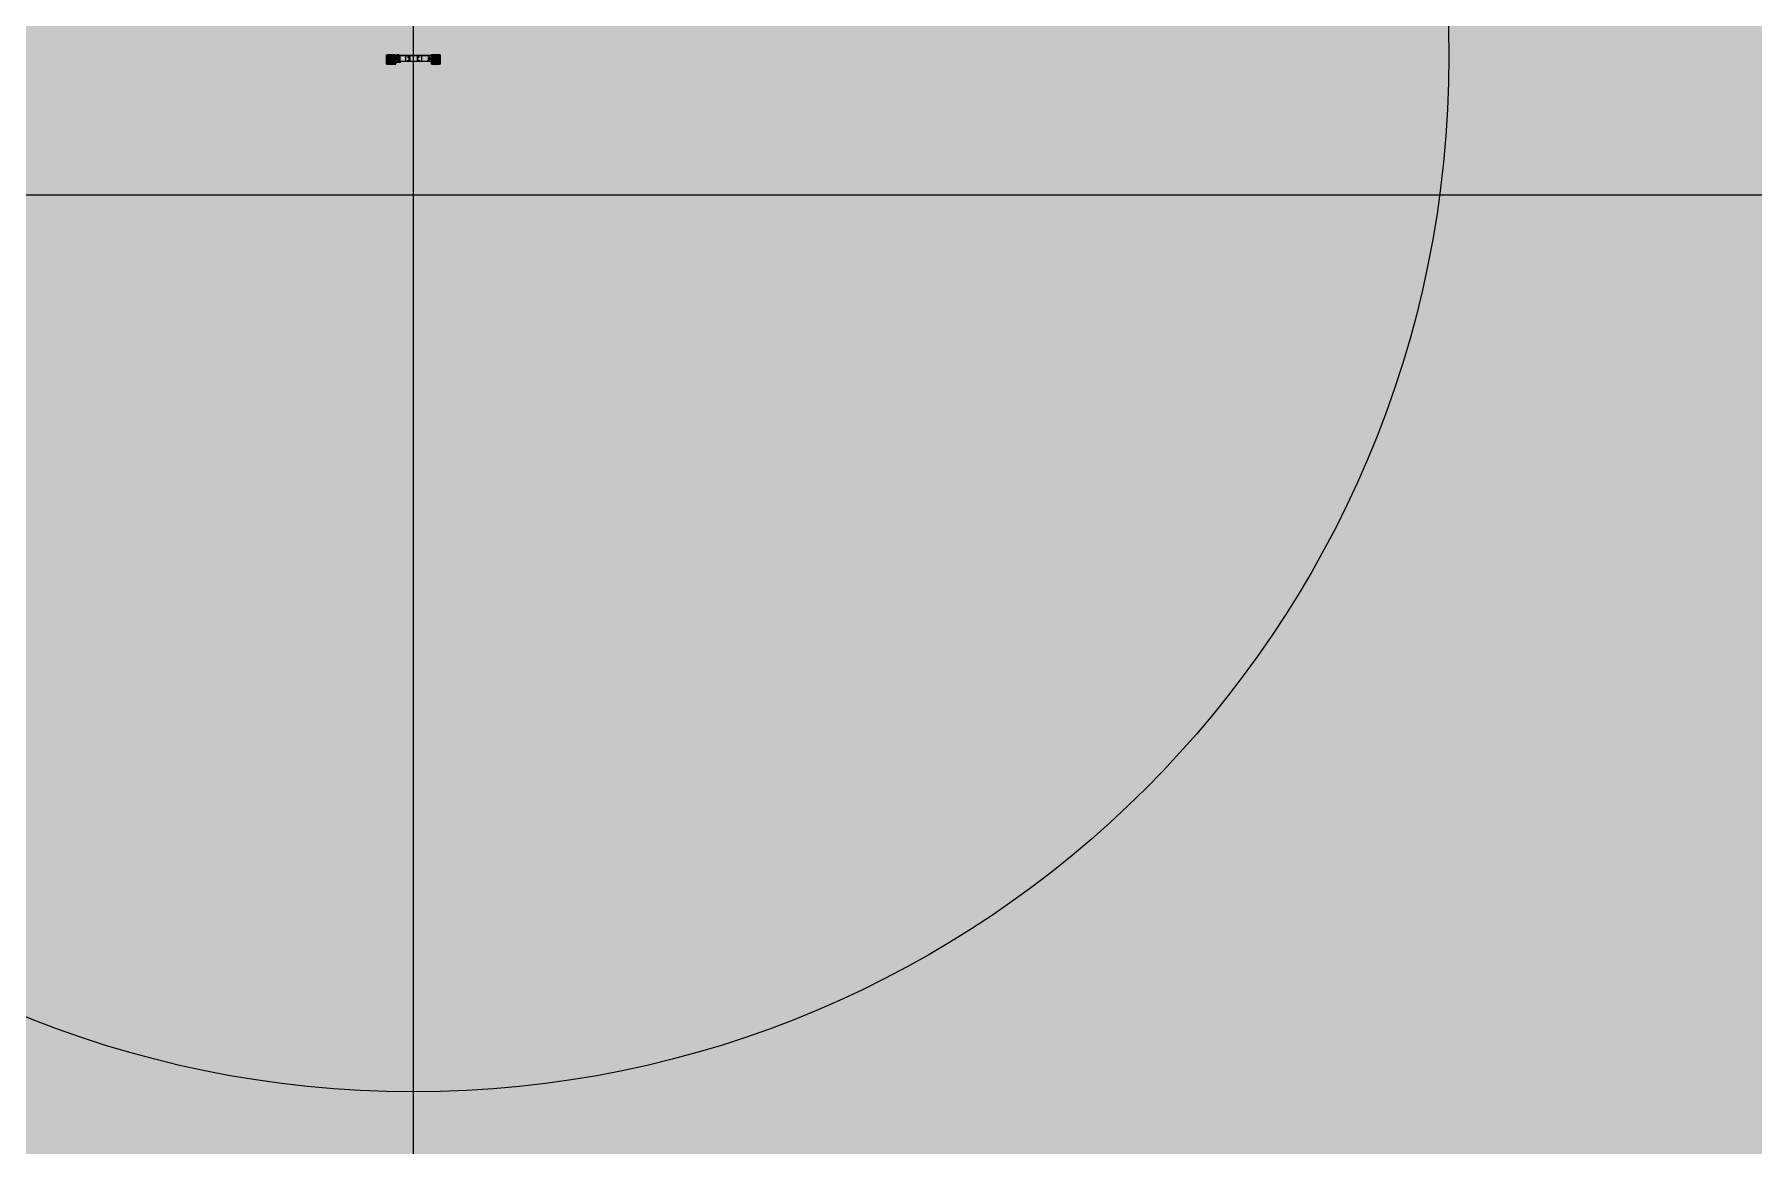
# Model space of a CAD drawing. Header units: millimetres. Extents: x -8750 to 18507, y -19422 to 25819.
# Drawn here: x -61.5 to 217.4, y 1093.3 to 1273.5 of the extents above; entities that cross this region are included whole.
import ezdxf

# ---------------------------------------------------------------- set-up
doc = ezdxf.new("R2010")
doc.units = ezdxf.units.MM
doc.set_wipeout_variables(frame=1)
doc.layers.add('Техника. Кран CC 2400-1', color=250, linetype='Continuous')
doc.layers.add('Техника. Кран CC 2400-1 Штриховка', color=7, linetype='Continuous', true_color=0x80dfff)

# ---------------------------------------------------------------- blocks, each defined once
blk = doc.blocks.new('CC2400-1-20250502.200807')
at = {"color": 0, "linetype": 'ByBlock', "lineweight": -2, "transparency": 16777216}
blk.add_wipeout([(-3955.62, 982.39), (-3955.62, 982.39), (-3934.54, 953.57), (-3918.97, 921.43), (-3909.42, 887.03), (-3906.2, 851.47), (-3906.2, 851.47), (-3906.2, 575.58), (-3962.86, 575.58), (-3962.86, 575.58), (-3969.83, 574.37), (-3975.9, 570.75), (-3980.29, 565.2), (-3982.4, 558.45), (-3982.4, 558.45), (-3982.4, 558.45), (-4000.66, 485.37), (-4033.9, 417.77), (-4080.64, 358.69), (-4138.76, 310.78), (-4205.68, 276.18), (-4278.38, 256.46), (-4291.44, 254.61), (-4291.44, 239.62), (-4291.44, 239.62), (-4290.57, 235.91), (-4288.39, 232.79), (-4285.23, 230.68), (-4281.51, 229.87), (-4281.51, 229.87), (-4016.45, 229.87), (-4016.45, 210.15), (-3937.32, 185.46), (3906.53, 185.46), (3985.33, 210.2), (3985.33, 224.77), (3995.08, 224.77), (4589.47, 450.99), (4589.47, 450.99), (4604.95, 459.7), (4617.13, 472.64), (4624.9, 488.62), (4627.54, 506.19), (4627.54, 506.19), (4627.54, 517.73), (4588.19, 524.78), (4222.48, 524.78), (4222.44, 490.16), (4222.44, 490.16), (4220.88, 482.64), (4216.63, 476.26), (4210.3, 471.93), (4202.81, 470.29), (4202.81, 470.29), (4150.49, 470.29), (4150.49, 470.29), (4138.04, 471.68), (4126.15, 475.64), (4115.36, 482.01), (4106.13, 490.49), (4106.13, 490.49), (4049.66, 553.82), (4049.66, 553.82), (4047.47, 556.68), (4045.87, 559.91), (4044.9, 563.38), (4044.59, 566.97), (4044.59, 566.97), (4044.59, 631.01), (4044.59, 631.01), (4044.91, 634.59), (4045.89, 638.06), (4047.49, 641.28), (4049.66, 644.16), (4106.13, 707.49), (4106.13, 707.49), (4115.38, 715.88), (4126.19, 722.15), (4138.07, 726.02), (4150.49, 727.31), (4150.49, 727.31), (4202.81, 727.31), (4202.81, 727.31), (4210.37, 725.9), (4216.78, 721.66), (4221.03, 715.24), (4222.44, 707.68), (4222.44, 707.68), (4222.44, 673.25), (4627.49, 673.25), (4627.49, 724.42), (4627.49, 724.42), (4626.13, 737.26), (4622, 749.5), (4615.32, 760.54), (4606.4, 769.88), (4606.4, 769.88), (4375.02, 962.85), (4375.02, 962.85), (4367.75, 968), (4359.79, 972), (4351.31, 974.75), (4342.52, 976.19), (4342.52, 976.19), (4327.39, 977.85), (4329.94, 1007.22), (3603.97, 1072.77), (3605.24, 1087.58), (3563.76, 1265.51), (3563.76, 1265.51), (3548.94, 1293.67), (3522.42, 1311.27), (3490.72, 1314.01), (3461.58, 1301.2), (3442.4, 1276.53), (3369.37, 1109), (3367.76, 1094.06), (1614.56, 1252.88), (1615.09, 1261.91), (1615.09, 1261.91), (1617.13, 1269.61), (1622, 1275.9), (1628.95, 1279.79), (1636.87, 1280.67), (1636.87, 1280.67), (2285.7, 1221.74), (2285.7, 1221.74), (2293.12, 1219.56), (2299.16, 1214.73), (2302.92, 1207.97), (2303.83, 1200.29), (2303.83, 1200.29), (2303.08, 1190.51), (2401.5, 1181.6), (2402.36, 1191.09), (2402.36, 1191.09), (2404.57, 1198.58), (2409.47, 1204.65), (2416.32, 1208.38), (2424.08, 1209.21), (3072.79, 1150.67), (3072.79, 1150.67), (3080.27, 1148.46), (3086.35, 1143.56), (3090.08, 1136.7), (3090.91, 1128.94), (3090.03, 1119.22), (3237.75, 1105.84), (3242, 1154.54), (3242, 1154.54), (3241.05, 1167.38), (3236.06, 1179.25), (3227.56, 1188.92), (3216.42, 1195.39), (3216.42, 1195.39), (2823.61, 1345.37), (2823.61, 1345.37), (2820.15, 1346.51), (2816.6, 1347.34), (2812.99, 1347.83), (2809.34, 1348), (1510.71, 1348), (1510.71, 1348), (1496.25, 1345.29), (1483.75, 1337.54), (1474.89, 1325.8), (1470.88, 1311.64), (1466.73, 1266.26), (1408.16, 1271.57), (1405.56, 1271.57), (1405.56, 1296.92), (1268.49, 1296.92), (1268.49, 1308), (1268.49, 1308), (1265.44, 1323.31), (1256.77, 1336.28), (1243.79, 1344.96), (1228.49, 1348), (-1259.89, 1348), (-1259.89, 1348), (-1275.2, 1344.96), (-1288.17, 1336.28), (-1296.84, 1323.31), (-1299.89, 1308), (-1299.89, 1296.92), (-1249.19, 1296.92), (-1249.14, 1276.86), (-1151.56, 1276.86), (-1151.56, 1291.6), (-1151.56, 1291.6), (-1150.8, 1295.43), (-1148.63, 1298.67), (-1145.39, 1300.84), (-1141.56, 1301.6), (-692.37, 1301.6), (-692.37, 1301.6), (-688.54, 1300.84), (-685.3, 1298.67), (-683.13, 1295.43), (-682.37, 1291.6), (-682.37, 1276.86), (-583.7, 1276.86), (-583.7, 1291.6), (-583.7, 1291.6), (-582.94, 1295.43), (-580.77, 1298.67), (-577.53, 1300.84), (-573.7, 1301.6), (-124.46, 1301.6), (-124.46, 1301.6), (-120.63, 1300.84), (-117.39, 1298.67), (-115.22, 1295.43), (-114.46, 1291.6), (-114.46, 1291.6), (-114.46, 1276.86), (82.96, 1276.86), (82.96, 1291.6), (82.96, 1291.6), (83.72, 1295.43), (85.89, 1298.67), (89.14, 1300.84), (92.96, 1301.6), (542.21, 1301.6), (542.21, 1301.6), (546.03, 1300.84), (549.28, 1298.67), (551.44, 1295.43), (552.21, 1291.6), (552.21, 1291.6), (552.2, 1276.86), (651.01, 1276.86), (651.01, 1291.6), (651.01, 1291.6), (651.77, 1295.43), (653.94, 1298.67), (657.18, 1300.84), (661.01, 1301.6), (1110.25, 1301.6), (1110.25, 1301.6), (1114.08, 1300.84), (1117.33, 1298.67), (1119.49, 1295.43), (1120.25, 1291.6), (1120.25, 1276.86), (-1249.14, 1276.86), (-1249.19, 1296.92), (-1436.91, 1296.92), (-1436.91, 1272), (-3121.34, 1117.87), (-3122.25, 1127.21), (-3122.25, 1127.21), (-3121.47, 1135), (-3117.75, 1141.89), (-3111.68, 1146.83), (-3104.17, 1149.06), (-2455.5, 1208.49), (-2455.5, 1208.49), (-2447.74, 1207.68), (-2440.88, 1203.95), (-2435.97, 1197.89), (-2433.76, 1190.41), (-2432.88, 1180.86), (-2334.42, 1189.87), (-2335.31, 1199.21), (-2335.31, 1199.21), (-2334.51, 1206.99), (-2330.79, 1213.87), (-2324.72, 1218.8), (-2317.22, 1221.03), (-2317.22, 1221.03), (-1668.32, 1280.48), (-1668.32, 1280.48), (-1660.47, 1279.64), (-1653.56, 1275.82), (-1648.67, 1269.62), (-1646.55, 1262.02), (-1645.88, 1252.88), (-1498.15, 1266.39), (-1502.47, 1311.79), (-1502.47, 1311.79), (-1506.51, 1325.9), (-1515.38, 1337.59), (-1527.86, 1345.31), (-1542.29, 1348), (-2841.31, 1348), (-2841.31, 1348), (-2844.99, 1347.83), (-2848.63, 1347.32), (-2852.22, 1346.48), (-2855.71, 1345.32), (-3248.09, 1193.86), (-3248.09, 1193.86), (-3259.2, 1187.35), (-3267.67, 1177.65), (-3272.61, 1165.75), (-3273.52, 1152.91), (-3269.09, 1104.37), (-3399.07, 1092.54), (-3400.16, 1107.21), (-3473.37, 1274.55), (-3473.37, 1274.55), (-3492.69, 1299.79), (-3521.75, 1312.65), (-3553.42, 1309.99), (-3579.92, 1292.44), (-3594.74, 1264.33), (-3594.93, 1263.53), (-3636.41, 1085.59), (-3635.34, 1070.92), (-4240.79, 1015.73), (-4238.09, 986.08), (-3955.62, 1011.8)], dxfattribs=at)
at = {"layer": 'Техника. Кран CC 2400-1 Штриховка', "true_color": 0xadadad, "transparency": 16777216}
h = blk.add_hatch(color=253, dxfattribs=at)
h.dxf.hatch_style = 1
edge = h.paths.add_edge_path()
edge.add_line((-3955.62, 1011.8), (-3955.62, 982.39))
edge.add_arc((-4104.44, 851.42), 198.24, 0.0141, 41.3512, ccw=False)
edge.add_line((-3906.2, 851.47), (-3906.2, 575.58))
edge.add_line((-3906.2, 575.58), (-3962.86, 575.58))
edge.add_arc((-3963.08, 556.12), 19.46, 89.3638, 173.101)
edge.add_arc((-4334.65, 607.64), 355.67, 276.9771, 352.0502, ccw=False)
edge.add_line((-4291.44, 254.61), (-4291.44, 239.62))
edge.add_arc((-4281.26, 240.07), 10.19, 182.5142, 268.5876)
edge.add_line((-4281.51, 229.87), (-4016.45, 229.87))
edge.add_line((-4016.45, 229.87), (-4016.45, 210.15))
edge.add_line((-4016.45, 210.15), (-3937.32, 185.46))
edge.add_line((-3937.32, 185.46), (3906.53, 185.46))
edge.add_line((3906.53, 185.46), (3985.33, 210.2))
edge.add_line((3985.33, 210.2), (3985.33, 224.77))
edge.add_line((3985.33, 224.77), (3995.08, 224.77))
edge.add_line((3995.08, 224.77), (4589.47, 450.99))
edge.add_arc((4568.68, 506.06), 58.86, 290.6803, 360.1235)
edge.add_line((4627.54, 506.19), (4627.54, 517.73))
edge.add_line((4627.54, 517.73), (4588.19, 524.78))
edge.add_line((4588.19, 524.78), (4222.48, 524.78))
edge.add_line((4222.48, 524.78), (4222.44, 490.16))
edge.add_arc((4202.33, 490.39), 20.11, 271.3613, 359.3227, ccw=False)
edge.add_line((4202.81, 470.29), (4150.49, 470.29))
edge.add_arc((4150.84, 529.87), 59.58, 221.3765, 269.6715, ccw=False)
edge.add_line((4106.13, 490.49), (4049.66, 553.82))
edge.add_arc((4063.69, 566.77), 19.09, 179.4016, 222.7014, ccw=False)
edge.add_line((4044.59, 566.97), (4044.59, 631.01))
edge.add_arc((4064.01, 631.09), 19.41, 137.6712, 180.2266, ccw=False)
edge.add_line((4049.66, 644.16), (4106.13, 707.49))
edge.add_arc((4150.38, 667.99), 59.32, 89.8911, 138.249, ccw=False)
edge.add_line((4150.49, 727.31), (4202.81, 727.31))
edge.add_arc((4203.13, 708), 19.31, -0.9621, 90.9646, ccw=False)
edge.add_line((4222.44, 707.68), (4222.44, 673.25))
edge.add_line((4222.44, 673.25), (4627.49, 673.25))
edge.add_line((4627.49, 673.25), (4627.49, 724.42))
edge.add_arc((4568.38, 724.61), 59.11, 359.8175, 409.9743)
edge.add_line((4606.4, 769.88), (4375.02, 962.85))
edge.add_arc((4337.39, 917.42), 58.99, 50.3638, 85.002)
edge.add_line((4342.52, 976.19), (4327.39, 977.85))
edge.add_line((4327.39, 977.85), (4329.94, 1007.22))
edge.add_line((4329.94, 1007.22), (3603.97, 1072.77))
edge.add_line((3603.97, 1072.77), (3605.24, 1087.58))
edge.add_line((3605.24, 1087.58), (3563.76, 1265.51))
edge.add_arc((3501.22, 1250.57), 64.3, 13.4384, 156.1854)
edge.add_line((3442.4, 1276.53), (3369.37, 1109))
edge.add_line((3369.37, 1109), (3367.76, 1094.06))
edge.add_line((3367.76, 1094.06), (1614.56, 1252.88))
edge.add_line((1614.56, 1252.88), (1615.09, 1261.91))
edge.add_arc((1635.06, 1260.75), 20, 84.8105, 176.6661, ccw=False)
edge.add_line((1636.87, 1280.67), (2285.7, 1221.74))
edge.add_arc((2283.89, 1201.82), 20, -4.3802, 84.8105, ccw=False)
edge.add_line((2303.83, 1200.29), (2303.08, 1190.51))
edge.add_line((2303.08, 1190.51), (2401.5, 1181.6))
edge.add_line((2401.5, 1181.6), (2402.36, 1191.09))
edge.add_arc((2422.28, 1189.29), 20, 84.8432, 174.8302, ccw=False)
edge.add_line((2424.08, 1209.21), (3072.79, 1150.67))
edge.add_arc((3070.99, 1130.75), 20, -5.1765, 84.8432, ccw=False)
edge.add_line((3090.91, 1128.94), (3090.03, 1119.22))
edge.add_line((3090.03, 1119.22), (3237.75, 1105.84))
edge.add_line((3237.75, 1105.84), (3242, 1154.54))
edge.add_arc((3202.16, 1158.02), 40, 355.0042, 429.1027)
edge.add_line((3216.42, 1195.39), (2823.61, 1345.37))
edge.add_arc((2809.34, 1308), 40, 69.1027, 90)
edge.add_line((2809.34, 1348), (1510.71, 1348))
edge.add_arc((1510.71, 1308), 40, 90, 174.7722)
edge.add_line((1470.88, 1311.64), (1466.73, 1266.26))
edge.add_line((1466.73, 1266.26), (1408.16, 1271.57))
edge.add_line((1408.16, 1271.57), (1405.56, 1271.57))
edge.add_line((1405.56, 1271.57), (1405.56, 1296.92))
edge.add_line((1405.56, 1296.92), (1268.49, 1296.92))
edge.add_line((1268.49, 1296.92), (1268.49, 1308))
edge.add_arc((1228.49, 1308), 40, 0, 90)
edge.add_line((1228.49, 1348), (-1259.89, 1348))
edge.add_arc((-1259.89, 1308), 40, 90, 180)
edge.add_line((-1299.89, 1308), (-1299.89, 1296.92))
edge.add_line((-1299.89, 1296.92), (-1249.19, 1296.92))
edge.add_line((-1249.19, 1296.92), (-1249.14, 1276.86))
edge.add_line((-1249.14, 1276.86), (-1151.56, 1276.86))
edge.add_line((-1151.56, 1276.86), (-1151.56, 1291.6))
edge.add_arc((-1141.56, 1291.6), 10, 90, 180, ccw=False)
edge.add_line((-1141.56, 1301.6), (-692.37, 1301.6))
edge.add_arc((-692.37, 1291.6), 10, 0, 90, ccw=False)
edge.add_line((-682.37, 1291.6), (-682.37, 1276.86))
edge.add_line((-682.37, 1276.86), (-583.7, 1276.86))
edge.add_line((-583.7, 1276.86), (-583.7, 1291.6))
edge.add_arc((-573.7, 1291.6), 10, 90, 180, ccw=False)
edge.add_line((-573.7, 1301.6), (-124.46, 1301.6))
edge.add_arc((-124.46, 1291.6), 10, -0.0012, 90, ccw=False)
edge.add_line((-114.46, 1291.6), (-114.46, 1276.86))
edge.add_line((-114.46, 1276.86), (82.96, 1276.86))
edge.add_line((82.96, 1276.86), (82.96, 1291.6))
edge.add_arc((92.96, 1291.6), 10, 90, 180, ccw=False)
edge.add_line((92.96, 1301.6), (542.21, 1301.6))
edge.add_arc((542.21, 1291.6), 10, -0.0012, 90, ccw=False)
edge.add_line((552.21, 1291.6), (552.2, 1276.86))
edge.add_line((552.2, 1276.86), (651.01, 1276.86))
edge.add_line((651.01, 1276.86), (651.01, 1291.6))
edge.add_arc((661.01, 1291.6), 10, 90, 180, ccw=False)
edge.add_line((661.01, 1301.6), (1110.25, 1301.6))
edge.add_arc((1110.25, 1291.6), 10, 0, 90, ccw=False)
edge.add_line((1120.25, 1291.6), (1120.25, 1276.86))
edge.add_line((1120.25, 1276.86), (-1249.14, 1276.86))
edge.add_line((-1249.14, 1276.86), (-1249.19, 1296.92))
edge.add_line((-1249.19, 1296.92), (-1436.91, 1296.92))
edge.add_line((-1436.91, 1296.92), (-1436.91, 1272))
edge.add_line((-1436.91, 1272), (-3121.34, 1117.87))
edge.add_line((-3121.34, 1117.87), (-3122.25, 1127.21))
edge.add_arc((-3102.34, 1129.14), 20, 95.2355, 185.5453, ccw=False)
edge.add_line((-3104.17, 1149.06), (-2455.5, 1208.49))
edge.add_arc((-2453.67, 1188.58), 20, 5.2673, 95.2355, ccw=False)
edge.add_line((-2433.76, 1190.41), (-2432.88, 1180.86))
edge.add_line((-2432.88, 1180.86), (-2334.42, 1189.87))
edge.add_line((-2334.42, 1189.87), (-2335.31, 1199.21))
edge.add_arc((-2315.4, 1201.11), 20, 95.2351, 185.4403, ccw=False)
edge.add_line((-2317.22, 1221.03), (-1668.32, 1280.48))
edge.add_arc((-1666.5, 1260.56), 20, 4.1647, 95.2351, ccw=False)
edge.add_line((-1646.55, 1262.02), (-1645.88, 1252.88))
edge.add_line((-1645.88, 1252.88), (-1498.15, 1266.39))
edge.add_line((-1498.15, 1266.39), (-1502.47, 1311.79))
edge.add_arc((-1542.29, 1308), 40, 5.4378, 90)
edge.add_line((-1542.29, 1348), (-2841.31, 1348))
edge.add_arc((-2841.31, 1308), 40, 90, 111.1063)
edge.add_line((-2855.71, 1345.32), (-3248.09, 1193.86))
edge.add_arc((-3233.69, 1156.54), 40, 111.1063, 185.2187)
edge.add_line((-3273.52, 1152.91), (-3269.09, 1104.37))
edge.add_line((-3269.09, 1104.37), (-3399.07, 1092.54))
edge.add_line((-3399.07, 1092.54), (-3400.16, 1107.21))
edge.add_line((-3400.16, 1107.21), (-3473.37, 1274.55))
edge.add_arc((-3532.37, 1249.41), 64.13, 23.0767, 167.2841)
edge.add_line((-3594.93, 1263.53), (-3636.41, 1085.59))
edge.add_line((-3636.41, 1085.59), (-3635.34, 1070.92))
edge.add_line((-3635.34, 1070.92), (-4240.79, 1015.73))
edge.add_line((-4240.79, 1015.73), (-4238.09, 986.08))
edge.add_line((-4238.09, 986.08), (-3955.62, 1011.8))
at = {"color": 0, "linetype": 'ByBlock', "lineweight": -2, "transparency": 16777216}
blk.add_lwpolyline([(4327.39, 977.85), (1405.56, 1242.2), (1405.56, 1227.48), (1217.83, 1227.48), (1217.83, 1247.49), (-1249.19, 1247.49), (-1249.19, 1227.48), (-1436.91, 1227.48), (-1436.91, 1242.12), (-3955.63, 1011.89)], dxfattribs=at)
blk = doc.blocks.new('CC2400-1-20250502.20473')
at = {"color": 0, "linetype": 'ByBlock', "lineweight": -2, "transparency": 16777216}
blk.add_blockref('CC2400-1-20250502.200807', (0, 0), dxfattribs=at)
blk = doc.blocks.new('CC2400-1-20250503.21461201')
at = {"color": 0, "linetype": 'ByBlock', "lineweight": -2, "transparency": 16777216}
blk.add_wipeout([(-3141, 1334), (-3141, 1279), (-3063, 1279), (-3063, 1229), (-3102, 1185), (-3204, 1185), (-3204, 1185), (-3231, 1173), (-3249, 1150), (-3255, 1121), (-3246, 1093), (-3222, 1067), (-3222, 1067), (-3213, 1052), (-3209, 1035), (-3210, 1018), (-3217, 1002), (-3217, 1002), (-3382, 770), (-3378, 588), (-3378, 588), (-3344, 535), (-3297, 493), (-3241, 464), (-3180, 450), (-3163, 449), (3163, 449), (3163, 449), (3225, 459), (3283, 484), (3332, 523), (3371, 573), (3378, 588), (3382, 770), (3217, 1002), (3217, 1002), (3210, 1018), (3209, 1035), (3213, 1052), (3222, 1067), (3246, 1093), (3246, 1093), (3255, 1121), (3249, 1150), (3231, 1173), (3204, 1185), (3204, 1185), (3102, 1185), (3063, 1229), (3063, 1279), (3141, 1279), (3141, 1334), (3054, 1378), (-3054, 1378)], dxfattribs=at)
at = {"layer": 'Техника. Кран CC 2400-1 Штриховка', "true_color": 0xadadad, "transparency": 16777216}
h = blk.add_hatch(color=253, dxfattribs=at)
h.dxf.hatch_style = 1
edge = h.paths.add_edge_path()
edge.add_line((-3054, 1378), (-3141, 1334))
edge.add_line((-3141, 1334), (-3141, 1279))
edge.add_line((-3141, 1279), (-3063, 1279))
edge.add_line((-3063, 1279), (-3063, 1229))
edge.add_line((-3063, 1229), (-3102, 1185))
edge.add_line((-3102, 1185), (-3204, 1185))
edge.add_arc((-3193, 1124), 61.4, 99.97953, 210.12592)
edge.add_line((-3246, 1093), (-3222, 1067))
edge.add_arc((-3263, 1031), 54.8, -31.87494, 40.39584, ccw=False)
edge.add_line((-3217, 1002), (-3382, 770))
edge.add_line((-3382, 770), (-3378, 588))
edge.add_arc((-3156, 697), 248, 206.1593, 268.20869)
edge.add_line((-3163, 449), (3163, 449))
edge.add_arc((3156, 697), 248, 271.79131, 333.8407)
edge.add_line((3378, 588), (3382, 770))
edge.add_line((3382, 770), (3217, 1002))
edge.add_arc((3263, 1031), 54.8, 139.60416, 211.87494, ccw=False)
edge.add_line((3222, 1067), (3246, 1093))
edge.add_arc((3193, 1124), 61.4, 329.87408, 440.02047)
edge.add_line((3204, 1185), (3102, 1185))
edge.add_line((3102, 1185), (3063, 1229))
edge.add_line((3063, 1229), (3063, 1279))
edge.add_line((3063, 1279), (3141, 1279))
edge.add_line((3141, 1279), (3141, 1334))
edge.add_line((3141, 1334), (3054, 1378))
edge.add_line((3054, 1378), (-3054, 1378))
at = {"color": 0, "linetype": 'ByBlock', "lineweight": -2, "transparency": 16777216}
for points in [[(-3054, 1378), (-3141, 1334), (-3141, 1279), (-3063, 1279), (-3063, 1229), (-3102, 1185), (-3204, 1185, 0.5213792), (-3246, 1093), (-3222, 1067, -0.3262264), (-3217, 1002), (-3382, 770), (-3378, 588, 0.2775567), (-3163, 449), (3163, 449, 0.2775567), (3378, 588), (3382, 770), (3217, 1002, -0.3262264), (3222, 1067), (3246, 1093, 0.5213792), (3204, 1185), (3102, 1185), (3063, 1229), (3063, 1279), (3141, 1279), (3141, 1334), (3054, 1378)], [(-2682, 835, 0.3688166), (-2627, 784), (-2537, 788, 0.1144729), (-2507, 799), (-2450, 835, 0.2767957), (-2434, 865), (-2434, 946, 0.2767957), (-2450, 975), (-2507, 1012, 0.1144729), (-2537, 1022), (-2627, 1026, 0.3688166), (-2682, 976)], [(-2655, 986), (-2655, 824, 0.4142136), (-2632, 802), (-2531, 802, 0.4142136), (-2509, 824), (-2509, 986, 0.4142136), (-2531, 1008), (-2632, 1008, 0.4142136)], [(2682, 835, -0.3688166), (2627, 784), (2537, 788, -0.1144729), (2507, 799), (2450, 835, -0.2767957), (2434, 865), (2434, 946, -0.2767957), (2450, 975), (2507, 1012, -0.1144729), (2537, 1022), (2627, 1026, -0.3688166), (2682, 976)], [(2655, 986), (2655, 824, -0.4142136), (2632, 802), (2531, 802, -0.4142136), (2509, 824), (2509, 986, -0.4142136), (2531, 1008), (2632, 1008, -0.4142136)]]:
    blk.add_lwpolyline(points, format="xyb", close=True, dxfattribs=at)
for points in [[(-3063, 1279), (-2865, 1279), (-2865, 1378)], [(-3052, 477), (-3052, 449)], [(-3052, 477), (3052, 477)], [(2865, 1343), (-2865, 1343)], [(-1292, 1343), (-1292, 477)], [(-981, 477), (-981, 589), (-679, 589), (-679, 477)], [(-869, 1204), (-895, 1204)], [(-764, 1204), (-790, 1204)], [(-722, 589), (-722, 1343)], [(-699, 589), (-699, 1343)], [(-597, 1343), (-597, 477)], [(597, 1343), (597, 477)], [(981, 477), (981, 589), (679, 589), (679, 477)], [(699, 589), (699, 1343)], [(722, 589), (722, 1343)], [(764, 1204), (790, 1204)], [(869, 1204), (895, 1204)], [(1292, 1343), (1292, 477)], [(3063, 1279), (2865, 1279), (2865, 1378)], [(3052, 477), (3052, 449)]]:
    blk.add_lwpolyline(points, dxfattribs=at)
for points in [[(-2462, 1336), (-2462, 1265), (-2656, 1044, 0.1072986), (-2682, 976, 0.1031245), (-2682, 835, 0.1432714), (-2651, 761), (-2462, 543), (-2462, 477)], [(2462, 1336), (2462, 1265), (2656, 1044, -0.1072986), (2682, 976, -0.1031245), (2682, 835, -0.1432714), (2651, 761), (2462, 543), (2462, 477)]]:
    blk.add_lwpolyline(points, format="xyb", dxfattribs=at)
for points in [[(-2271, 498), (-2433, 498), (-2433, 477), (-2271, 477)], [(-2423, 1340), (-2423, 1282), (-2260, 1282), (-2260, 1340)], [(-2284, 579), (-2407, 579), (-2407, 554), (-2284, 554)], [(-895, 1335), (-895, 1066), (-869, 1066), (-869, 1335)], [(-790, 1335), (-790, 1066), (-764, 1066), (-764, 1335)], [(790, 1335), (790, 1066), (764, 1066), (764, 1335)], [(895, 1335), (895, 1066), (869, 1066), (869, 1335)], [(2423, 1340), (2423, 1282), (2260, 1282), (2260, 1340)], [(2271, 498), (2433, 498), (2433, 477), (2271, 477)], [(2284, 579), (2407, 579), (2407, 554), (2284, 554)]]:
    blk.add_lwpolyline(points, close=True, dxfattribs=at)
for centre, radius in [((-3196, 642), 80.8), ((-3188, 1127), 30.4), ((-2432, 1040), 13.6), ((-2432, 774), 13.6), ((2432, 1040), 13.6), ((2432, 774), 13.6), ((3196, 642), 80.8), ((3188, 1127), 30.4)]:
    blk.add_circle(centre, radius, dxfattribs=at)
blk = doc.blocks.new('CC2400-1-20250503.220034')
at = {"color": 0, "linetype": 'ByBlock', "lineweight": -2, "transparency": 16777216}
blk.add_wipeout([(520, 241), (520, 280), (550, 280), (426, 440), (366, 440), (366, 479), (397, 479), (369, 515), (65, 515), (65, 677), (416, 677), (416, 627), (405, 627), (405, 600), (498, 479), (570, 479), (570, 440), (528, 440), (652, 280), (723, 280), (723, 241), (682, 241), (806, 81), (877, 81), (877, 42), (835, 42), (959, -118), (1030, -118), (1030, -152), (878, -152), (79, -255), (0, -255), (0, 0), (130, 0), (130, -211), (846, -118), (857, -118), (734, 42), (673, 42), (673, 81), (704, 81), (580, 241)], dxfattribs=at)
at = {"layer": 'Техника. Кран CC 2400-1 Штриховка', "true_color": 0xd6d6d6, "transparency": 16777216}
h = blk.add_hatch(color=254, dxfattribs=at)
h.dxf.hatch_style = 1
h.paths.add_polyline_path([(580, 241), (520, 241), (520, 280), (550, 280), (426, 440), (366, 440), (366, 479), (397, 479), (369, 515), (65, 515), (65, 677), (416, 677), (416, 627), (405, 627), (405, 600), (498, 479), (570, 479), (570, 440), (528, 440), (652, 280), (723, 280), (723, 241), (682, 241), (806, 81), (877, 81), (877, 42), (835, 42), (959, -118), (1030, -118), (1030, -152), (878, -152), (79, -255), (0, -255), (0, 0), (130, 0), (130, -211), (846, -118), (857, -118), (734, 42), (673, 42), (673, 81), (704, 81)])
at = {"color": 0, "linetype": 'ByBlock', "lineweight": -2, "transparency": 16777216}
blk.add_lwpolyline([(580, 241), (520, 241), (520, 280), (550, 280), (426, 440), (366, 440), (366, 479), (397, 479), (369, 515), (65, 515), (65, 677), (416, 677), (416, 627), (405, 627), (405, 600), (498, 479), (570, 479), (570, 440), (528, 440), (652, 280), (723, 280), (723, 241), (682, 241), (806, 81), (877, 81), (877, 42), (835, 42), (959, -118), (1030, -118), (1030, -152), (878, -152), (79, -255), (0, -255), (0, 0), (130, 0), (130, -211), (846, -118), (857, -118), (734, 42), (673, 42), (673, 81), (704, 81)], close=True, dxfattribs=at)
for points in [[(65, 641), (271, 641)], [(214, 677), (214, 641)], [(369, 515), (243, 677)], [(259, 677), (900, -152)], [(329, 677), (969, -152)], [(345, 677), (405, 600)], [(426, 440), (397, 479)], [(498, 479), (528, 440)], [(580, 241), (550, 280)], [(652, 280), (682, 241)], [(734, 42), (704, 81)], [(806, 81), (835, 42)], [(857, -118), (943, -118)], [(857, -118), (883, -152)], [(959, -118), (985, -152)]]:
    blk.add_lwpolyline(points, dxfattribs=at)
blk.add_wipeout([(892, 836), (892, 836), (884, 893), (860, 946), (823, 990), (775, 1023), (720, 1041), (699, 1044), (372, 1044), (372, 529), (405, 529), (405, 1012), (697, 1012), (697, 1012), (749, 999), (795, 972), (830, 932), (853, 884), (860, 836), (860, -155), (892, -155)], dxfattribs=at)
at = {"layer": 'Техника. Кран CC 2400-1 Штриховка', "true_color": 0xd6d6d6, "transparency": 16777216}
h = blk.add_hatch(color=254, dxfattribs=at)
h.dxf.hatch_style = 1
edge = h.paths.add_edge_path()
edge.add_line((892, -155), (892, 836))
edge.add_arc((682, 834), 210, 0.40429, 85.37805)
edge.add_line((699, 1044), (372, 1044))
edge.add_line((372, 1044), (372, 529))
edge.add_line((372, 529), (405, 529))
edge.add_line((405, 529), (405, 1012))
edge.add_line((405, 1012), (697, 1012))
edge.add_arc((682, 834), 178, 0.43928, 84.97772, ccw=False)
edge.add_line((860, 836), (860, -155))
edge.add_line((860, -155), (892, -155))
at = {"color": 0, "linetype": 'ByBlock', "lineweight": -2, "transparency": 16777216}
blk.add_lwpolyline([(892, -155), (892, 836, 0.3887469), (699, 1044), (372, 1044), (372, 529), (405, 529), (405, 1012), (697, 1012, -0.3865621), (860, 836), (860, -155)], format="xyb", close=True, dxfattribs=at)
blk.add_lwpolyline([(405, 1012), (372, 1044)], dxfattribs=at)
blk = doc.blocks.new('CC2400-1-20241214.121458')
at = {"color": 0, "linetype": 'ByBlock', "lineweight": -2, "transparency": 16777216}
blk.add_wipeout([(520, -130), (536, -129), (552, -128), (568, -125), (583, -122), (583, -122), (583, -122), (589, -120), (595, -116), (598, -110), (600, -104), (600, -104), (600, 104), (600, 104), (598, 110), (595, 116), (589, 120), (583, 122), (583, 122), (583, 122), (568, 125), (552, 128), (536, 129), (520, 130), (520, 130), (337, 130), (337, 152), (277, 152), (277, 130), (212, 130), (212, 152), (157, 152), (157, 130), (97, 130), (97, 152), (47, 152), (47, 110), (-47, 110), (-47, 152), (-97, 152), (-97, 130), (-157, 130), (-157, 152), (-212, 152), (-212, 130), (-277, 130), (-277, 152), (-337, 152), (-337, 130), (-520, 130), (-520, 130), (-536, 129), (-552, 128), (-568, 125), (-583, 122), (-583, 122), (-589, 120), (-595, 116), (-598, 110), (-600, 104), (-600, 104), (-600, -104), (-600, -104), (-598, -110), (-595, -116), (-589, -120), (-583, -122), (-583, -122), (-583, -122), (-568, -125), (-552, -128), (-536, -129), (-520, -130), (-520, -130), (-390, -130), (-390, -152), (-340, -152), (-340, -130), (-275, -130), (-275, -152), (-215, -152), (-215, -130), (-155, -130), (-155, -152), (-100, -152), (-100, -130), (-47, -130), (-47, -110), (47, -110), (47, -130), (99, -130), (99, -152), (154, -152), (154, -130), (214, -130), (214, -152), (274, -152), (274, -130), (339, -130), (339, -152), (389, -152), (389, -130)], dxfattribs=at)
at = {"layer": 'Техника. Кран CC 2400-1 Штриховка', "true_color": 0xd6d6d6, "transparency": 16777216}
h = blk.add_hatch(color=254, dxfattribs=at)
h.dxf.hatch_style = 1
edge = h.paths.add_edge_path()
edge.add_arc((520, 115), 245, 269.97273, 284.93121)
edge.add_arc((580, -102), 20.3, 280.01128, 353.96717)
edge.add_line((600, -104), (600, 104))
edge.add_arc((580, 102), 20.3, 6.03283, 79.98872)
edge.add_arc((520, -115), 245, 75.06879, 90.02727)
edge.add_line((520, 130), (337, 130))
edge.add_line((337, 130), (337, 152))
edge.add_line((337, 152), (277, 152))
edge.add_line((277, 152), (277, 130))
edge.add_line((277, 130), (212, 130))
edge.add_line((212, 130), (212, 152))
edge.add_line((212, 152), (157, 152))
edge.add_line((157, 152), (157, 130))
edge.add_line((157, 130), (97, 130))
edge.add_line((97, 130), (97, 152))
edge.add_line((97, 152), (47, 152))
edge.add_line((47, 152), (47, 110))
edge.add_line((47, 110), (-47, 110))
edge.add_line((-47, 110), (-47, 152))
edge.add_line((-47, 152), (-97, 152))
edge.add_line((-97, 152), (-97, 130))
edge.add_line((-97, 130), (-157, 130))
edge.add_line((-157, 130), (-157, 152))
edge.add_line((-157, 152), (-212, 152))
edge.add_line((-212, 152), (-212, 130))
edge.add_line((-212, 130), (-277, 130))
edge.add_line((-277, 130), (-277, 152))
edge.add_line((-277, 152), (-337, 152))
edge.add_line((-337, 152), (-337, 130))
edge.add_line((-337, 130), (-520, 130))
edge.add_arc((-520, -115), 245, 89.97273, 104.93121)
edge.add_arc((-580, 102), 20.3, 100.01128, 173.96717)
edge.add_line((-600, 104), (-600, -104))
edge.add_arc((-580, -102), 20.3, 186.03283, 259.98872)
edge.add_arc((-520, 115), 245, 255.06879, 270.02727)
edge.add_line((-520, -130), (-390, -130))
edge.add_line((-390, -130), (-390, -152))
edge.add_line((-390, -152), (-340, -152))
edge.add_line((-340, -152), (-340, -130))
edge.add_line((-340, -130), (-275, -130))
edge.add_line((-275, -130), (-275, -152))
edge.add_line((-275, -152), (-215, -152))
edge.add_line((-215, -152), (-215, -130))
edge.add_line((-215, -130), (-155, -130))
edge.add_line((-155, -130), (-155, -152))
edge.add_line((-155, -152), (-100, -152))
edge.add_line((-100, -152), (-100, -130))
edge.add_line((-100, -130), (-47, -130))
edge.add_line((-47, -130), (-47, -110))
edge.add_line((-47, -110), (47, -110))
edge.add_line((47, -110), (47, -130))
edge.add_line((47, -130), (99, -130))
edge.add_line((99, -130), (99, -152))
edge.add_line((99, -152), (154, -152))
edge.add_line((154, -152), (154, -130))
edge.add_line((154, -130), (214, -130))
edge.add_line((214, -130), (214, -152))
edge.add_line((214, -152), (274, -152))
edge.add_line((274, -152), (274, -130))
edge.add_line((274, -130), (339, -130))
edge.add_line((339, -130), (339, -152))
edge.add_line((339, -152), (389, -152))
edge.add_line((389, -152), (389, -130))
edge.add_line((389, -130), (520, -130))
at = {"color": 0, "linetype": 'ByBlock', "lineweight": -2, "transparency": 16777216}
blk.add_lwpolyline([(520, -130, 0.0653615), (583, -122, 0.3343813), (600, -104), (600, 104, 0.3343813), (583, 122, 0.0653615), (520, 130), (337, 130), (337, 152), (277, 152), (277, 130), (212, 130), (212, 152), (157, 152), (157, 130), (97, 130), (97, 152), (47, 152), (47, 110), (-47, 110), (-47, 152), (-97, 152), (-97, 130), (-157, 130), (-157, 152), (-212, 152), (-212, 130), (-277, 130), (-277, 152), (-337, 152), (-337, 130), (-520, 130, 0.0653615), (-583, 122, 0.3343813), (-600, 104), (-600, -104, 0.3343813), (-583, -122, 0.0653615), (-520, -130), (-390, -130), (-390, -152), (-340, -152), (-340, -130), (-275, -130), (-275, -152), (-215, -152), (-215, -130), (-155, -130), (-155, -152), (-100, -152), (-100, -130), (-47, -130), (-47, -110), (47, -110), (47, -130), (99, -130), (99, -152), (154, -152), (154, -130), (214, -130), (214, -152), (274, -152), (274, -130), (339, -130), (339, -152), (389, -152), (389, -130)], format="xyb", close=True, dxfattribs=at)
for points in [[(-337, 130), (-47, 130)], [(337, 130), (47, 130)], [(-390, -130), (-100, -130)], [(389, -130), (99, -130)]]:
    blk.add_lwpolyline(points, dxfattribs=at)
blk = doc.blocks.new('CC2400-1-20241214.12145201')
at = {"layer": 'Техника. Кран CC 2400-1 Штриховка', "true_color": 0xd6d6d6, "transparency": 16777216}
h = blk.add_hatch(color=254, dxfattribs=at)
h.dxf.hatch_style = 1
edge = h.paths.add_edge_path()
edge.add_arc((520, 190), 190, 270.05414, 289.52962)
edge.add_arc((575, 34), 25, 289.47857, 371.75019)
edge.add_arc((575, 34), 25, 11.75019, 80.99967)
edge.add_line((579, 59), (561, 62))
edge.add_line((561, 62), (290, 107))
edge.add_line((290, 107), (290, 110))
edge.add_line((290, 110), (45, 110))
edge.add_line((45, 110), (29, 180))
edge.add_line((29, 180), (-29, 180))
edge.add_line((-29, 180), (-45, 110))
edge.add_line((-45, 110), (-290, 110))
edge.add_line((-290, 110), (-290, 107))
edge.add_line((-290, 107), (-561, 62))
edge.add_line((-561, 62), (-579, 59))
edge.add_arc((-575, 34), 25, 99.00033, 168.24981)
edge.add_arc((-575, 34), 25, 168.24981, 250.52143)
edge.add_arc((-520, 190), 190, 250.47038, 269.94586)
edge.add_line((-520, 0), (520, 0))
at = {"color": 0, "linetype": 'ByBlock', "lineweight": -2, "transparency": 16777216}
blk.add_lwpolyline([(520, 0, 0.085183), (583, 11, 0.3752361), (599, 40, 0.3117022), (579, 59), (561, 62), (290, 107), (290, 110), (45, 110), (29, 180), (-29, 180), (-45, 110), (-290, 110), (-290, 107), (-561, 62), (-579, 59, 0.3117022), (-599, 40, 0.3752361), (-583, 11, 0.085183), (-520, 0)], format="xyb", close=True, dxfattribs=at)
blk = doc.blocks.new('CC2400-1-20250503.214503')
at = {"color": 0, "linetype": 'ByBlock', "lineweight": -2, "transparency": 16777216, "yscale": 0.9}
blk.add_blockref('CC2400-1-20241214.121458', (0, 417), dxfattribs=at)
at = {"color": 0, "linetype": 'ByBlock', "lineweight": -2, "transparency": 16777216, "xscale": -1}
blk.add_blockref('CC2400-1-20241214.12145201', (0, 0), dxfattribs=at)
at = {"color": 0, "linetype": 'ByBlock', "lineweight": -2, "transparency": 16777216, "yscale": 0.6}
blk.add_blockref('CC2400-1-20241214.121458', (0, 209), dxfattribs=at)
at = {"color": 0, "linetype": 'ByBlock', "lineweight": -2, "transparency": 16777216, "rotation": 180}
blk.add_blockref('CC2400-1-20241214.12145201', (0, 1475), dxfattribs=at)
at = {"color": 0, "linetype": 'ByBlock', "lineweight": -2, "transparency": 16777216, "yscale": 0.4}
blk.add_blockref('CC2400-1-20241214.121458', (0, 70), dxfattribs=at)
at = {"color": 0, "linetype": 'ByBlock', "lineweight": -2, "transparency": 16777216, "yscale": 0.9}
blk.add_blockref('CC2400-1-20241214.121458', (0, 671), dxfattribs=at)
at = {"color": 0, "linetype": 'ByBlock', "lineweight": -2, "transparency": 16777216, "yscale": 0.6}
blk.add_blockref('CC2400-1-20241214.121458', (0, 879), dxfattribs=at)
at = {"color": 0, "linetype": 'ByBlock', "lineweight": -2, "transparency": 16777216, "yscale": 0.4}
blk.add_blockref('CC2400-1-20241214.121458', (0, 1017), dxfattribs=at)
at = {"color": 0, "linetype": 'ByBlock', "lineweight": -2, "transparency": 16777216, "yscale": 0.35}
blk.add_blockref('CC2400-1-20241214.121458', (0, 1124), dxfattribs=at)
blk.add_blockref('CC2400-1-20241214.121458', (0, 1222), dxfattribs=at)
blk.add_blockref('CC2400-1-20241214.121458', (0, 1321), dxfattribs=at)
blk.add_blockref('CC2400-1-20241214.121458', (0, 1420), dxfattribs=at)
blk = doc.blocks.new('CC2400-1-20250525.090058')
at = {"color": 0, "linetype": 'ByBlock', "lineweight": -2, "transparency": 16777216}
blk.add_wipeout([(670, -130), (686, -129), (702, -128), (718, -125), (733, -122), (733, -122), (733, -122), (739, -120), (745, -116), (748, -110), (750, -104), (750, -104), (750, 104), (750, 104), (748, 110), (745, 116), (739, 120), (733, 122), (733, 122), (733, 122), (718, 125), (702, 128), (686, 129), (670, 130), (670, 130), (337, 130), (337, 152), (277, 152), (277, 130), (212, 130), (212, 152), (157, 152), (157, 130), (97, 130), (97, 152), (47, 152), (47, 110), (-47, 110), (-47, 152), (-97, 152), (-97, 130), (-157, 130), (-157, 152), (-212, 152), (-212, 130), (-277, 130), (-277, 152), (-337, 152), (-337, 130), (-670, 130), (-670, 130), (-686, 129), (-702, 128), (-718, 125), (-733, 122), (-733, 122), (-739, 120), (-745, 116), (-748, 110), (-750, 104), (-750, 104), (-750, -104), (-750, -104), (-748, -110), (-745, -116), (-739, -120), (-733, -122), (-733, -122), (-733, -122), (-718, -125), (-702, -128), (-686, -129), (-670, -130), (-670, -130), (-390, -130), (-390, -152), (-340, -152), (-340, -130), (-275, -130), (-275, -152), (-215, -152), (-215, -130), (-155, -130), (-155, -152), (-100, -152), (-100, -130), (-47, -130), (-47, -110), (47, -110), (47, -130), (99, -130), (99, -152), (154, -152), (154, -130), (214, -130), (214, -152), (274, -152), (274, -130), (339, -130), (339, -152), (389, -152), (389, -130)], dxfattribs=at)
at = {"layer": 'Техника. Кран CC 2400-1 Штриховка', "true_color": 0xd6d6d6, "transparency": 16777216}
h = blk.add_hatch(color=254, dxfattribs=at)
h.dxf.hatch_style = 1
edge = h.paths.add_edge_path()
edge.add_arc((670, 115), 245, 269.97273, 284.93121)
edge.add_arc((730, -102), 20.3, 280.01128, 353.96717)
edge.add_line((750, -104), (750, 104))
edge.add_arc((730, 102), 20.3, 6.03283, 79.98872)
edge.add_arc((670, -115), 245, 75.06879, 90.02727)
edge.add_line((670, 130), (337, 130))
edge.add_line((337, 130), (337, 152))
edge.add_line((337, 152), (277, 152))
edge.add_line((277, 152), (277, 130))
edge.add_line((277, 130), (212, 130))
edge.add_line((212, 130), (212, 152))
edge.add_line((212, 152), (157, 152))
edge.add_line((157, 152), (157, 130))
edge.add_line((157, 130), (97, 130))
edge.add_line((97, 130), (97, 152))
edge.add_line((97, 152), (47, 152))
edge.add_line((47, 152), (47, 110))
edge.add_line((47, 110), (-47, 110))
edge.add_line((-47, 110), (-47, 152))
edge.add_line((-47, 152), (-97, 152))
edge.add_line((-97, 152), (-97, 130))
edge.add_line((-97, 130), (-157, 130))
edge.add_line((-157, 130), (-157, 152))
edge.add_line((-157, 152), (-212, 152))
edge.add_line((-212, 152), (-212, 130))
edge.add_line((-212, 130), (-277, 130))
edge.add_line((-277, 130), (-277, 152))
edge.add_line((-277, 152), (-337, 152))
edge.add_line((-337, 152), (-337, 130))
edge.add_line((-337, 130), (-670, 130))
edge.add_arc((-670, -115), 245, 89.97273, 104.93121)
edge.add_arc((-730, 102), 20.3, 100.01128, 173.96717)
edge.add_line((-750, 104), (-750, -104))
edge.add_arc((-730, -102), 20.3, 186.03283, 259.98872)
edge.add_arc((-670, 115), 245, 255.06879, 270.02727)
edge.add_line((-670, -130), (-390, -130))
edge.add_line((-390, -130), (-390, -152))
edge.add_line((-390, -152), (-340, -152))
edge.add_line((-340, -152), (-340, -130))
edge.add_line((-340, -130), (-275, -130))
edge.add_line((-275, -130), (-275, -152))
edge.add_line((-275, -152), (-215, -152))
edge.add_line((-215, -152), (-215, -130))
edge.add_line((-215, -130), (-155, -130))
edge.add_line((-155, -130), (-155, -152))
edge.add_line((-155, -152), (-100, -152))
edge.add_line((-100, -152), (-100, -130))
edge.add_line((-100, -130), (-47, -130))
edge.add_line((-47, -130), (-47, -110))
edge.add_line((-47, -110), (47, -110))
edge.add_line((47, -110), (47, -130))
edge.add_line((47, -130), (99, -130))
edge.add_line((99, -130), (99, -152))
edge.add_line((99, -152), (154, -152))
edge.add_line((154, -152), (154, -130))
edge.add_line((154, -130), (214, -130))
edge.add_line((214, -130), (214, -152))
edge.add_line((214, -152), (274, -152))
edge.add_line((274, -152), (274, -130))
edge.add_line((274, -130), (339, -130))
edge.add_line((339, -130), (339, -152))
edge.add_line((339, -152), (389, -152))
edge.add_line((389, -152), (389, -130))
edge.add_line((389, -130), (670, -130))
at = {"color": 0, "linetype": 'ByBlock', "lineweight": -2, "transparency": 16777216}
blk.add_lwpolyline([(670, -130, 0.0653615), (733, -122, 0.3343813), (750, -104), (750, 104, 0.3343813), (733, 122, 0.0653615), (670, 130), (337, 130), (337, 152), (277, 152), (277, 130), (212, 130), (212, 152), (157, 152), (157, 130), (97, 130), (97, 152), (47, 152), (47, 110), (-47, 110), (-47, 152), (-97, 152), (-97, 130), (-157, 130), (-157, 152), (-212, 152), (-212, 130), (-277, 130), (-277, 152), (-337, 152), (-337, 130), (-670, 130, 0.0653615), (-733, 122, 0.3343813), (-750, 104), (-750, -104, 0.3343813), (-733, -122, 0.0653615), (-670, -130), (-390, -130), (-390, -152), (-340, -152), (-340, -130), (-275, -130), (-275, -152), (-215, -152), (-215, -130), (-155, -130), (-155, -152), (-100, -152), (-100, -130), (-47, -130), (-47, -110), (47, -110), (47, -130), (99, -130), (99, -152), (154, -152), (154, -130), (214, -130), (214, -152), (274, -152), (274, -130), (339, -130), (339, -152), (389, -152), (389, -130)], format="xyb", close=True, dxfattribs=at)
for points in [[(-337, 130), (-47, 130)], [(337, 130), (47, 130)], [(-390, -130), (-100, -130)], [(389, -130), (99, -130)]]:
    blk.add_lwpolyline(points, dxfattribs=at)
blk = doc.blocks.new('CC2400-1-20250525.090108')
at = {"color": 0, "linetype": 'ByBlock', "lineweight": -2, "transparency": 16777216}
blk.add_wipeout([(670, 0), (686, 1), (702, 3), (718, 6), (733, 11), (733, 11), (733, 11), (741, 15), (747, 22), (750, 31), (749, 40), (749, 40), (749, 40), (747, 47), (742, 53), (736, 57), (729, 59), (729, 59), (711, 62), (440, 107), (440, 110), (45, 110), (29, 180), (-29, 180), (-45, 110), (-440, 110), (-440, 107), (-711, 62), (-729, 59), (-729, 59), (-736, 57), (-742, 53), (-747, 47), (-749, 40), (-749, 40), (-749, 40), (-750, 31), (-747, 22), (-741, 15), (-733, 11), (-733, 11), (-733, 11), (-718, 6), (-702, 3), (-686, 1), (-670, 0), (-670, 0)], dxfattribs=at)
at = {"layer": 'Техника. Кран CC 2400-1 Штриховка', "true_color": 0xd6d6d6, "transparency": 16777216}
h = blk.add_hatch(color=254, dxfattribs=at)
h.dxf.hatch_style = 1
edge = h.paths.add_edge_path()
edge.add_arc((670, 190), 190, 270.05414, 289.52962)
edge.add_arc((725, 34), 25, 289.47857, 371.75019)
edge.add_arc((725, 34), 25, 11.75019, 80.99967)
edge.add_line((729, 59), (711, 62))
edge.add_line((711, 62), (440, 107))
edge.add_line((440, 107), (440, 110))
edge.add_line((440, 110), (45, 110))
edge.add_line((45, 110), (29, 180))
edge.add_line((29, 180), (-29, 180))
edge.add_line((-29, 180), (-45, 110))
edge.add_line((-45, 110), (-440, 110))
edge.add_line((-440, 110), (-440, 107))
edge.add_line((-440, 107), (-711, 62))
edge.add_line((-711, 62), (-729, 59))
edge.add_arc((-725, 34), 25, 99.00033, 168.24981)
edge.add_arc((-725, 34), 25, 168.24981, 250.52143)
edge.add_arc((-670, 190), 190, 250.47038, 269.94586)
edge.add_line((-670, 0), (670, 0))
at = {"color": 0, "linetype": 'ByBlock', "lineweight": -2, "transparency": 16777216}
blk.add_lwpolyline([(670, 0, 0.085183), (733, 11, 0.3752361), (749, 40, 0.3117022), (729, 59), (711, 62), (440, 107), (440, 110), (45, 110), (29, 180), (-29, 180), (-45, 110), (-440, 110), (-440, 107), (-711, 62), (-729, 59, 0.3117022), (-749, 40, 0.3752361), (-733, 11, 0.085183), (-670, 0)], format="xyb", close=True, dxfattribs=at)
blk = doc.blocks.new('CC2400-1-20250525.090133')
at = {"color": 0, "linetype": 'ByBlock', "lineweight": -2, "transparency": 16777216, "yscale": 0.9}
blk.add_blockref('CC2400-1-20250525.090058', (0, 417), dxfattribs=at)
at = {"color": 0, "linetype": 'ByBlock', "lineweight": -2, "transparency": 16777216, "xscale": -1}
blk.add_blockref('CC2400-1-20250525.090108', (0, 0), dxfattribs=at)
at = {"color": 0, "linetype": 'ByBlock', "lineweight": -2, "transparency": 16777216, "yscale": 0.6}
blk.add_blockref('CC2400-1-20250525.090058', (0, 209), dxfattribs=at)
at = {"color": 0, "linetype": 'ByBlock', "lineweight": -2, "transparency": 16777216, "rotation": 180}
blk.add_blockref('CC2400-1-20250525.090108', (0, 1475), dxfattribs=at)
at = {"color": 0, "linetype": 'ByBlock', "lineweight": -2, "transparency": 16777216, "yscale": 0.4}
blk.add_blockref('CC2400-1-20250525.090058', (0, 70), dxfattribs=at)
at = {"color": 0, "linetype": 'ByBlock', "lineweight": -2, "transparency": 16777216, "yscale": 0.9}
blk.add_blockref('CC2400-1-20250525.090058', (0, 671), dxfattribs=at)
at = {"color": 0, "linetype": 'ByBlock', "lineweight": -2, "transparency": 16777216, "yscale": 0.6}
blk.add_blockref('CC2400-1-20250525.090058', (0, 879), dxfattribs=at)
at = {"color": 0, "linetype": 'ByBlock', "lineweight": -2, "transparency": 16777216, "yscale": 0.4}
blk.add_blockref('CC2400-1-20250525.090058', (0, 1017), dxfattribs=at)
at = {"color": 0, "linetype": 'ByBlock', "lineweight": -2, "transparency": 16777216, "yscale": 0.35}
blk.add_blockref('CC2400-1-20250525.090058', (0, 1124), dxfattribs=at)
blk.add_blockref('CC2400-1-20250525.090058', (0, 1222), dxfattribs=at)
blk.add_blockref('CC2400-1-20250525.090058', (0, 1321), dxfattribs=at)
blk.add_blockref('CC2400-1-20250525.090058', (0, 1420), dxfattribs=at)
blk = doc.blocks.new('*U160')
at = {"color": 0, "linetype": 'ByBlock', "lineweight": -2, "transparency": 16777216}
blk.add_blockref('CC2400-1-20250502.20473', (0, 0), dxfattribs=at)
at = {"color": 0, "linetype": 'ByBlock', "lineweight": -2, "transparency": 16777216, "xscale": 0.001, "yscale": 0.001, "zscale": 0.001}
blk.add_blockref('CC2400-1-20250503.21461201', (0, 1268.73), dxfattribs=at)
at = {"color": 0, "linetype": 'ByBlock', "lineweight": -2, "transparency": 16777216}
blk.add_lwpolyline([(0, 0), (0, 5000)], dxfattribs=at)
at = {"color": 0, "linetype": 'ByBlock', "lineweight": -2, "transparency": 16777216, "yscale": 0.001, "zscale": 0.001}
for name, p, xscale in [('CC2400-1-20250503.220034', (-3.09, 1269.18), 0.001), ('CC2400-1-20250503.214503', (3.62, 1268.73), -0.001)]:
    blk.add_blockref(name, p, dxfattribs=dict(at, xscale=xscale))
at = {"color": 0, "linetype": 'ByBlock', "lineweight": -2, "transparency": 16777216, "xscale": 0.001, "yscale": 0.001, "zscale": 0.001}
for name, p in [('CC2400-1-20250503.214503', (-3.62, 1268.73)), ('CC2400-1-20250525.090133', (3.62, 1268.73))]:
    blk.add_blockref(name, p, dxfattribs=at)
at = {"color": 0, "linetype": 'ByBlock', "lineweight": -2, "transparency": 16777216, "xscale": -0.001, "yscale": 0.001, "zscale": 0.001}
blk.add_blockref('CC2400-1-20250525.090133', (-3.62, 1268.73), dxfattribs=at)
at = {"color": 0, "linetype": 'ByBlock', "lineweight": -2, "transparency": 16777216}
blk.add_circle((0, 1270), 167.96, dxfattribs=at)

msp = doc.modelspace()

# ---------------------------------------------------------------- block references
at = {"layer": 'Техника. Кран CC 2400-1'}
msp.add_blockref('*U160', (0, 0), dxfattribs=at)

doc.saveas('drawing.dxf')
